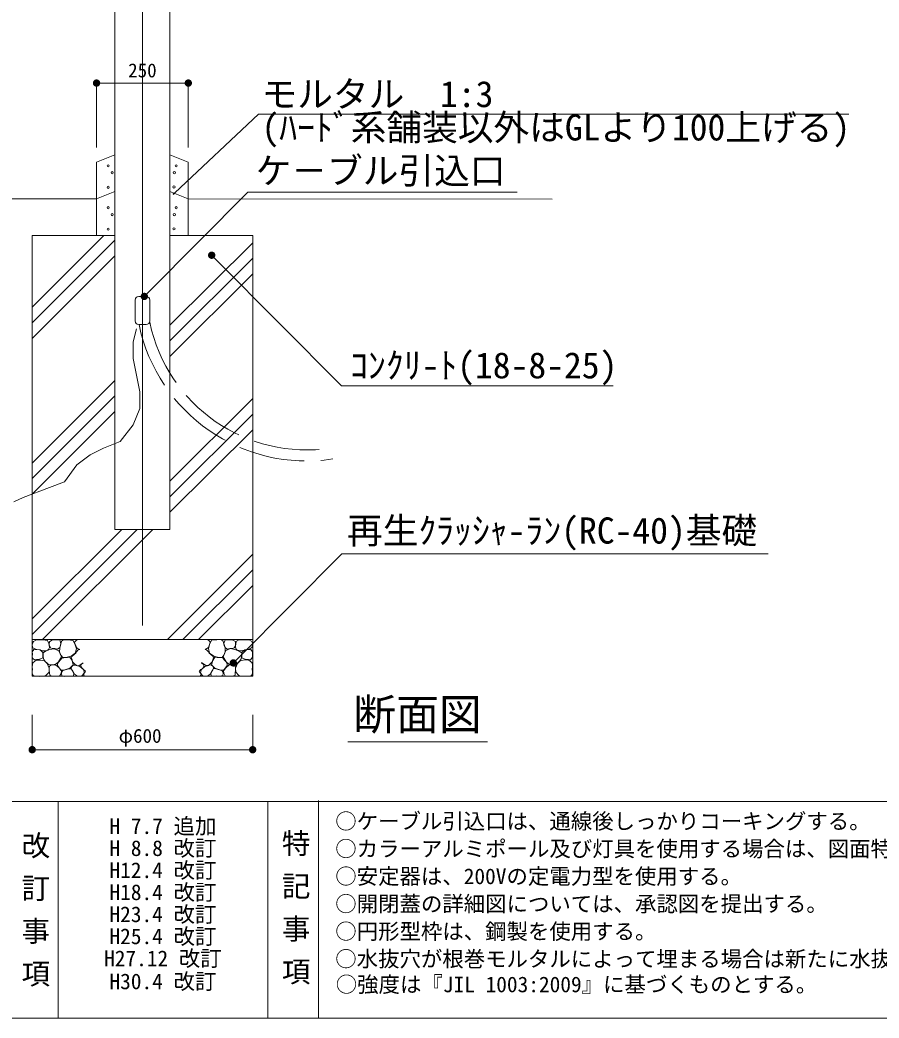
# Model space of a CAD drawing. Units: millimetres on the paper, scale 1:30. Extents: x 13 to 287, y 13 to 199.
# Drawn here: x 66.8 to 144.8, y 12.7 to 103.2 of the extents above; entities that cross this region are included whole.
import ezdxf
from ezdxf.enums import TextEntityAlignment as Align

# ---------------------------------------------------------------- set-up
doc = ezdxf.new("R2010")
doc.units = ezdxf.units.MM
doc.linetypes.add('DASHED', pattern=[7.5, 6, -1.5])
doc.linetypes.add('USER1', pattern=[300, 187.5, -37.5, 37.5, -37.5])
for name, color, linetype, lineweight in [('_0-0_', 7, 'Continuous', 13), ('ハッチ', 4, 'Continuous', 13), ('寸法', 1, 'Continuous', 13), ('本体', 7, 'Continuous', 13)]:
    doc.layers.add(name, color=color, linetype=linetype, lineweight=lineweight)
doc.styles.add('@ＭＳ ゴシック', font='')
doc.styles.add('ＭＳ ゴシック', font='')
doc.styles.get('@ＭＳ ゴシック').set_extended_font_data('@MS Gothic')
doc.styles.get('ＭＳ ゴシック').set_extended_font_data('MS Gothic')

# ---------------------------------------------------------------- blocks, each defined once
blk = doc.blocks.new('filled_dot')
at = {"color": 0, "linetype": 'Continuous', "lineweight": -2, "const_width": 1.25}
blk.add_lwpolyline([(-0.625, 0, 1), (0.625, 0, 1)], format="xyb", close=True, dxfattribs=at)

msp = doc.modelspace()

# ---------------------------------------------------------------- linework, layer by layer
at = {"layer": '_0-0_', "color": 6}
for p, q in [((13.113, 32.308), (286.923, 32.308)), ((13.113, 12.65), (286.923, 12.65))]:
    msp.add_line(p, q, dxfattribs=at)
at = {"layer": '_0-0_'}
for p, q in [((70.315, 32.308), (70.315, 12.65)), ((89.331, 32.308), (89.331, 12.65)), ((93.927, 32.403), (93.927, 12.65))]:
    msp.add_line(p, q, dxfattribs=at)
at = {"layer": 'ハッチ'}
for p, q in [((67.945, 77.166), (74.447, 83.668)), ((67.945, 75.752), (75.445, 83.252)), ((80.445, 75.524), (87.945, 83.024)), ((67.945, 74.338), (75.445, 81.837)), ((80.445, 74.11), (87.945, 81.61)), ((80.445, 72.695), (87.945, 80.195)), ((67.945, 63.024), (75.445, 70.524)), ((67.945, 61.61), (75.445, 69.11)), ((80.445, 61.382), (87.945, 68.882)), ((67.945, 60.196), (75.445, 67.695)), ((80.445, 59.968), (87.945, 67.468)), ((80.445, 58.553), (87.945, 66.053)), ((67.945, 47.468), (77.478, 57.001)), ((67.945, 48.882), (76.064, 57.001)), ((68.893, 47.001), (78.893, 57.001)), ((80.206, 47.001), (87.945, 54.74)), ((81.621, 47.001), (87.945, 53.326)), ((83.035, 47.001), (87.945, 51.911)), ((67.952, 46.453), (67.963, 46.675)), ((68.015, 46.264), (67.952, 46.453)), ((67.963, 46.675), (68.051, 46.837)), ((68.182, 46.156), (68.015, 46.264)), ((68.051, 46.837), (68.269, 46.96)), ((68.269, 46.96), (68.537, 46.981)), ((68.537, 46.981), (68.768, 46.982)), ((68.768, 46.982), (69.124, 46.96)), ((69.124, 46.96), (69.334, 46.916)), ((69.334, 46.916), (69.458, 46.655)), ((69.501, 46.293), (69.429, 46.112)), ((69.458, 46.655), (69.501, 46.293)), ((69.486, 46.594), (69.503, 46.805)), ((69.503, 46.417), (69.486, 46.594)), ((69.503, 46.805), (69.731, 46.948)), ((69.604, 46.249), (69.503, 46.417)), ((69.773, 46.19), (69.604, 46.249)), ((69.731, 46.948), (69.942, 46.974)), ((69.942, 46.974), (70.173, 46.985)), ((70.173, 46.985), (70.439, 46.974)), ((70.439, 46.282), (70.254, 46.131)), ((70.431, 45.886), (70.439, 46.232)), ((70.439, 46.974), (70.557, 46.645)), ((70.557, 46.645), (70.439, 46.282)), ((70.439, 46.232), (70.515, 46.468)), ((70.515, 46.468), (70.574, 46.704)), ((70.574, 46.704), (70.617, 46.856)), ((70.617, 46.856), (70.777, 46.965)), ((70.777, 46.965), (70.96, 46.986)), ((70.96, 46.986), (71.199, 46.974)), ((71.199, 46.974), (71.435, 46.957)), ((71.435, 46.957), (71.646, 46.957)), ((71.646, 46.957), (71.815, 46.628)), ((71.795, 46.775), (71.923, 46.911)), ((71.811, 46.648), (71.795, 46.775)), ((71.899, 46.464), (71.811, 46.648)), ((71.815, 46.628), (71.958, 46.173)), ((71.955, 46.281), (71.899, 46.464)), ((71.923, 46.911), (72.04, 46.96)), ((72.186, 46.114), (71.955, 46.281)), ((83.697, 46.121), (83.928, 46.289)), ((83.96, 46.918), (83.843, 46.968)), ((84.068, 46.635), (83.925, 46.18)), ((83.928, 46.289), (83.984, 46.472)), ((84.087, 46.782), (83.96, 46.918)), ((83.984, 46.472), (84.071, 46.655)), ((84.237, 46.964), (84.068, 46.635)), ((84.071, 46.655), (84.087, 46.782)), ((84.448, 46.964), (84.237, 46.964)), ((84.684, 46.981), (84.448, 46.964)), ((84.922, 46.993), (84.684, 46.981)), ((85.106, 46.973), (84.922, 46.993)), ((85.266, 46.863), (85.106, 46.973)), ((85.308, 46.711), (85.266, 46.863)), ((85.367, 46.475), (85.308, 46.711)), ((85.443, 46.981), (85.325, 46.652)), ((85.325, 46.652), (85.443, 46.29)), ((85.443, 46.239), (85.367, 46.475)), ((85.709, 46.992), (85.443, 46.981)), ((85.443, 46.29), (85.629, 46.138)), ((85.452, 45.894), (85.443, 46.239)), ((85.941, 46.981), (85.709, 46.992)), ((86.152, 46.956), (85.941, 46.981)), ((86.11, 46.197), (86.278, 46.256)), ((86.38, 46.812), (86.152, 46.956)), ((86.278, 46.256), (86.38, 46.425)), ((86.397, 46.602), (86.38, 46.812)), ((86.38, 46.425), (86.397, 46.602)), ((86.425, 46.663), (86.381, 46.301)), ((86.381, 46.301), (86.454, 46.12)), ((86.548, 46.924), (86.425, 46.663)), ((86.758, 46.967), (86.548, 46.924)), ((87.114, 46.989), (86.758, 46.967)), ((87.345, 46.989), (87.114, 46.989)), ((87.614, 46.967), (87.345, 46.989)), ((87.831, 46.844), (87.614, 46.967)), ((87.701, 46.163), (87.867, 46.272)), ((87.92, 46.682), (87.831, 46.844)), ((87.867, 46.272), (87.931, 46.461)), ((87.931, 46.461), (87.92, 46.682)), ((67.952, 45.445), (67.961, 45.666)), ((68.013, 45.295), (67.952, 45.445)), ((67.954, 45.889), (68.107, 46.108)), ((67.961, 45.666), (67.954, 45.889)), ((68.148, 45.16), (68.013, 45.295)), ((68.107, 46.108), (68.659, 46.055)), ((68.356, 46.098), (68.182, 46.156)), ((68.617, 46.062), (68.356, 46.098)), ((68.92, 45.347), (68.555, 45.18)), ((68.921, 45.982), (68.617, 46.062)), ((68.659, 46.055), (68.909, 45.826)), ((68.909, 45.826), (68.92, 45.347)), ((69.19, 45.989), (68.921, 45.982)), ((68.927, 45.786), (69.165, 45.935)), ((68.937, 45.618), (68.927, 45.786)), ((68.937, 45.399), (68.937, 45.618)), ((69.006, 45.181), (68.937, 45.399)), ((69.165, 45.935), (69.542, 46.094)), ((69.342, 46.047), (69.19, 45.989)), ((69.429, 46.112), (69.342, 46.047)), ((69.542, 46.094), (69.939, 46.173)), ((70.009, 46.181), (69.773, 46.19)), ((69.939, 46.173), (70.372, 45.987)), ((70.254, 46.131), (70.009, 46.181)), ((70.6, 45.423), (70.346, 44.973)), ((70.372, 45.987), (70.6, 45.423)), ((70.541, 45.583), (70.431, 45.886)), ((70.524, 45.17), (70.642, 45.321)), ((70.718, 45.372), (70.541, 45.583)), ((70.642, 45.321), (70.811, 45.355)), ((71.005, 45.38), (70.718, 45.372)), ((70.811, 45.355), (71.156, 45.372)), ((71.469, 45.482), (71.005, 45.38)), ((71.156, 45.372), (71.367, 45.397)), ((71.367, 45.397), (71.561, 45.102)), ((71.857, 45.76), (71.469, 45.482)), ((71.485, 45.325), (71.557, 45.493)), ((71.565, 45.15), (71.485, 45.325)), ((71.557, 45.493), (71.74, 45.652)), ((71.74, 45.652), (71.892, 45.763)), ((71.958, 46.173), (71.857, 45.76)), ((71.892, 45.763), (71.955, 45.875)), ((71.955, 45.875), (72.099, 46.026)), ((72.099, 46.026), (72.211, 46.098)), ((72.257, 46.133), (72.186, 46.114)), ((72.211, 46.098), (72.262, 46.114)), ((83.672, 46.105), (83.621, 46.121)), ((83.626, 46.14), (83.697, 46.121)), ((83.784, 46.034), (83.672, 46.105)), ((83.927, 45.882), (83.784, 46.034)), ((83.925, 46.18), (84.026, 45.767)), ((83.991, 45.771), (83.927, 45.882)), ((84.142, 45.659), (83.991, 45.771)), ((84.026, 45.767), (84.414, 45.489)), ((84.326, 45.5), (84.142, 45.659)), ((84.318, 45.157), (84.398, 45.333)), ((84.515, 45.405), (84.321, 45.109)), ((84.398, 45.333), (84.326, 45.5)), ((84.414, 45.489), (84.878, 45.388)), ((84.726, 45.379), (84.515, 45.405)), ((85.072, 45.362), (84.726, 45.379)), ((84.878, 45.388), (85.165, 45.379)), ((85.241, 45.329), (85.072, 45.362)), ((85.165, 45.379), (85.342, 45.59)), ((85.359, 45.177), (85.241, 45.329)), ((85.511, 45.995), (85.283, 45.43)), ((85.283, 45.43), (85.537, 44.98)), ((85.342, 45.59), (85.452, 45.894)), ((85.943, 46.18), (85.511, 45.995)), ((85.629, 46.138), (85.873, 46.189)), ((85.873, 46.189), (86.11, 46.197)), ((86.34, 46.101), (85.943, 46.18)), ((86.718, 45.942), (86.34, 46.101)), ((86.454, 46.12), (86.541, 46.054)), ((86.541, 46.054), (86.693, 45.996)), ((86.693, 45.996), (86.961, 45.989)), ((86.956, 45.793), (86.718, 45.942)), ((86.876, 45.188), (86.946, 45.407)), ((86.946, 45.625), (86.956, 45.793)), ((86.946, 45.407), (86.946, 45.625)), ((86.961, 45.989), (87.266, 46.069)), ((86.973, 45.834), (86.963, 45.354)), ((86.963, 45.354), (87.328, 45.188)), ((87.223, 46.063), (86.973, 45.834)), ((87.776, 46.115), (87.223, 46.063)), ((87.266, 46.069), (87.527, 46.105)), ((87.527, 46.105), (87.701, 46.163)), ((87.734, 45.167), (87.87, 45.302)), ((87.929, 45.897), (87.776, 46.115)), ((87.87, 45.302), (87.931, 45.452)), ((87.922, 45.673), (87.929, 45.897)), ((87.931, 45.452), (87.922, 45.673)), ((67.949, 44.506), (67.964, 44.743)), ((67.989, 44.313), (67.949, 44.506)), ((67.964, 44.743), (68.015, 44.905)), ((68.015, 44.905), (68.298, 45.137)), ((68.326, 45.18), (68.148, 45.16)), ((68.298, 45.137), (68.693, 45.145)), ((68.555, 45.18), (68.326, 45.18)), ((68.693, 45.145), (69.071, 45.068)), ((69.135, 45.023), (69.006, 45.181)), ((69.071, 45.068), (69.311, 44.819)), ((69.304, 44.854), (69.135, 45.023)), ((69.433, 44.735), (69.304, 44.854)), ((69.311, 44.819), (69.483, 44.399)), ((69.671, 44.705), (69.433, 44.735)), ((69.483, 44.399), (69.474, 44.048)), ((69.482, 44.42), (69.513, 44.576)), ((69.482, 44.203), (69.482, 44.42)), ((69.513, 44.576), (69.692, 44.7)), ((69.939, 44.735), (69.671, 44.705)), ((69.692, 44.7), (70.066, 44.708)), ((70.128, 44.804), (69.939, 44.735)), ((70.066, 44.708), (70.384, 44.444)), ((70.346, 44.973), (70.128, 44.804)), ((70.245, 44.647), (70.254, 44.824)), ((70.33, 44.52), (70.245, 44.647)), ((70.254, 44.824), (70.355, 44.976)), ((70.414, 44.419), (70.33, 44.52)), ((70.355, 44.976), (70.524, 45.17)), ((70.384, 44.444), (70.594, 44.156)), ((70.541, 44.234), (70.414, 44.419)), ((71.367, 44.394), (70.811, 44.217)), ((71.671, 44.714), (71.367, 44.394)), ((71.485, 44.393), (71.533, 44.561)), ((71.557, 44.234), (71.485, 44.393)), ((71.533, 44.561), (71.676, 44.664)), ((71.561, 45.102), (71.671, 44.714)), ((71.605, 44.983), (71.565, 45.15)), ((71.764, 44.815), (71.605, 44.983)), ((71.676, 44.664), (71.86, 44.688)), ((71.955, 44.656), (71.764, 44.815)), ((71.86, 44.688), (72.043, 44.608)), ((72.187, 44.632), (71.955, 44.656)), ((72.043, 44.608), (72.266, 44.545)), ((72.58, 44.899), (72.187, 44.632)), ((72.266, 44.545), (72.617, 44.258)), ((72.357, 44.638), (72.421, 44.772)), ((72.406, 44.465), (72.357, 44.638)), ((72.525, 44.352), (72.406, 44.465)), ((72.421, 44.772), (72.54, 44.866)), ((72.54, 44.866), (72.581, 44.895)), ((83.616, 44.552), (83.265, 44.265)), ((83.343, 44.873), (83.301, 44.902)), ((83.302, 44.906), (83.696, 44.64)), ((83.461, 44.779), (83.343, 44.873)), ((83.358, 44.359), (83.476, 44.473)), ((83.526, 44.646), (83.461, 44.779)), ((83.476, 44.473), (83.526, 44.646)), ((83.839, 44.616), (83.616, 44.552)), ((83.696, 44.64), (83.927, 44.663)), ((84.023, 44.695), (83.839, 44.616)), ((83.927, 44.663), (84.118, 44.823)), ((84.206, 44.671), (84.023, 44.695)), ((84.118, 44.823), (84.278, 44.99)), ((84.35, 44.568), (84.206, 44.671)), ((84.321, 45.109), (84.211, 44.722)), ((84.211, 44.722), (84.515, 44.401)), ((84.278, 44.99), (84.318, 45.157)), ((84.326, 44.241), (84.398, 44.401)), ((84.398, 44.401), (84.35, 44.568)), ((84.515, 44.401), (85.072, 44.224)), ((85.498, 44.451), (85.288, 44.163)), ((85.342, 44.241), (85.469, 44.427)), ((85.528, 44.983), (85.359, 45.177)), ((85.469, 44.427), (85.553, 44.528)), ((85.817, 44.715), (85.498, 44.451)), ((85.629, 44.831), (85.528, 44.983)), ((85.537, 44.98), (85.755, 44.812)), ((85.553, 44.528), (85.637, 44.654)), ((85.637, 44.654), (85.629, 44.831)), ((85.755, 44.812), (85.943, 44.742)), ((86.19, 44.708), (85.817, 44.715)), ((85.943, 44.742), (86.211, 44.712)), ((86.369, 44.583), (86.19, 44.708)), ((86.211, 44.712), (86.45, 44.742)), ((86.4, 44.428), (86.369, 44.583)), ((86.572, 44.827), (86.4, 44.406)), ((86.4, 44.21), (86.4, 44.428)), ((86.4, 44.406), (86.409, 44.055)), ((86.45, 44.742), (86.579, 44.861)), ((86.812, 45.075), (86.572, 44.827)), ((86.579, 44.861), (86.747, 45.03)), ((86.747, 45.03), (86.876, 45.188)), ((87.19, 45.153), (86.812, 45.075)), ((87.584, 45.144), (87.19, 45.153)), ((87.328, 45.188), (87.557, 45.188)), ((87.557, 45.188), (87.734, 45.167)), ((87.868, 44.912), (87.584, 45.144)), ((87.919, 44.75), (87.868, 44.912)), ((87.893, 44.321), (87.934, 44.513)), ((87.934, 44.513), (87.919, 44.75)), ((67.951, 44.1), (67.989, 44.313)), ((67.955, 43.893), (67.951, 44.1)), ((68.041, 43.739), (67.955, 43.893)), ((68.255, 43.67), (68.041, 43.739)), ((68.633, 43.662), (68.255, 43.67)), ((68.968, 43.67), (68.633, 43.662)), ((69.191, 43.73), (68.968, 43.67)), ((69.474, 44.048), (69.191, 43.73)), ((69.521, 43.977), (69.482, 44.203)), ((69.537, 43.775), (69.521, 43.977)), ((69.731, 43.674), (69.537, 43.775)), ((70.159, 43.666), (69.731, 43.674)), ((70.431, 43.69), (70.159, 43.666)), ((70.563, 43.931), (70.431, 43.69)), ((70.811, 44.217), (70.541, 44.234)), ((70.594, 44.156), (70.563, 43.931)), ((70.599, 44.011), (70.703, 44.154)), ((70.607, 43.907), (70.599, 44.011)), ((70.647, 43.724), (70.607, 43.907)), ((70.878, 43.66), (70.647, 43.724)), ((70.703, 44.154), (70.854, 44.226)), ((70.854, 44.226), (71.062, 44.29)), ((71.197, 43.692), (70.878, 43.66)), ((71.062, 44.29), (71.277, 44.337)), ((71.508, 43.676), (71.197, 43.692)), ((71.277, 44.337), (71.476, 44.353)), ((71.476, 44.353), (71.604, 44.13)), ((71.692, 43.716), (71.508, 43.676)), ((71.676, 44.067), (71.557, 44.234)), ((71.604, 44.13), (71.731, 43.915)), ((71.788, 43.867), (71.676, 44.067)), ((71.731, 43.915), (71.692, 43.716)), ((72.043, 43.684), (71.788, 43.867)), ((72.242, 43.676), (72.043, 43.684)), ((72.45, 43.716), (72.242, 43.676)), ((72.665, 43.947), (72.45, 43.716)), ((72.634, 44.263), (72.525, 44.352)), ((72.617, 44.258), (72.665, 43.947)), ((72.624, 43.853), (72.693, 43.981)), ((72.629, 43.754), (72.624, 43.853)), ((72.713, 43.67), (72.629, 43.754)), ((72.762, 44.169), (72.634, 44.263)), ((72.693, 43.981), (72.787, 44.1)), ((72.832, 43.67), (72.713, 43.67)), ((72.772, 44.169), (72.762, 44.169)), ((72.787, 44.1), (72.789, 44.101)), ((83.051, 43.677), (83.17, 43.677)), ((83.095, 44.107), (83.093, 44.109)), ((83.189, 43.988), (83.095, 44.107)), ((83.111, 44.176), (83.12, 44.176)), ((83.12, 44.176), (83.249, 44.27)), ((83.17, 43.677), (83.254, 43.761)), ((83.259, 43.86), (83.189, 43.988)), ((83.265, 44.265), (83.218, 43.954)), ((83.218, 43.954), (83.433, 43.723)), ((83.249, 44.27), (83.358, 44.359)), ((83.254, 43.761), (83.259, 43.86)), ((83.433, 43.723), (83.64, 43.684)), ((83.64, 43.684), (83.839, 43.692)), ((83.839, 43.692), (84.095, 43.875)), ((84.095, 43.875), (84.206, 44.074)), ((84.279, 44.137), (84.151, 43.922)), ((84.151, 43.922), (84.191, 43.723)), ((84.191, 43.723), (84.374, 43.683)), ((84.206, 44.074), (84.326, 44.241)), ((84.406, 44.361), (84.279, 44.137)), ((84.374, 43.683), (84.685, 43.699)), ((84.606, 44.345), (84.406, 44.361)), ((84.821, 44.297), (84.606, 44.345)), ((84.685, 43.699), (85.004, 43.667)), ((85.028, 44.233), (84.821, 44.297)), ((85.004, 43.667), (85.235, 43.731)), ((85.18, 44.161), (85.028, 44.233)), ((85.072, 44.224), (85.342, 44.241)), ((85.283, 44.018), (85.18, 44.161)), ((85.235, 43.731), (85.275, 43.914)), ((85.275, 43.914), (85.283, 44.018)), ((85.288, 44.163), (85.319, 43.938)), ((85.319, 43.938), (85.451, 43.697)), ((85.451, 43.697), (85.724, 43.674)), ((85.724, 43.674), (86.151, 43.682)), ((86.151, 43.682), (86.346, 43.783)), ((86.346, 43.783), (86.362, 43.985)), ((86.362, 43.985), (86.4, 44.21)), ((86.409, 44.055), (86.692, 43.738)), ((86.692, 43.738), (86.915, 43.677)), ((86.915, 43.677), (87.25, 43.669)), ((87.25, 43.669), (87.627, 43.677)), ((87.627, 43.677), (87.842, 43.746)), ((87.842, 43.746), (87.928, 43.9)), ((87.932, 44.107), (87.893, 44.321)), ((87.928, 43.9), (87.932, 44.107))]:
    msp.add_line(p, q, dxfattribs=at)
for centre in [(74.839, 90.004), (81.001, 90.004), (75.197, 89.371), (80.84, 89.371), (74.839, 88.049), (80.803, 88.082), (74.839, 86.203), (81.001, 86.203), (75.197, 85.57), (80.84, 85.57), (74.839, 84.248), (80.803, 84.281)]:
    msp.add_circle(centre, 0.1, dxfattribs=at)
at = {"layer": '寸法'}
for p, q in [((73.783, 97.513), (82.107, 97.513)), ((73.783, 91.667), (73.783, 97.513)), ((82.107, 91.666), (82.107, 97.513)), ((80.894, 87.563), (88.475, 94.694)), ((88.475, 94.694), (142.011, 94.694)), ((78.586, 78.621), (87.517, 87.623)), ((80.772, 87.449), (80.894, 87.563)), ((87.517, 87.623), (111.928, 87.623)), ((84.23, 81.887), (84.7, 81.413)), ((84.7, 81.413), (96.005, 70.018)), ((78.117, 78.147), (78.586, 78.621)), ((96.005, 70.018), (120.647, 70.018)), ((86.656, 45.357), (96.02, 54.795)), ((96.02, 54.795), (134.716, 54.795)), ((86.187, 44.884), (86.656, 45.357)), ((67.945, 40.166), (67.945, 37.006)), ((87.945, 40.166), (87.945, 37.006)), ((67.945, 37.006), (87.945, 37.006))]:
    msp.add_line(p, q, dxfattribs=at)
at = {"layer": '寸法', "lineweight": 18}
for p, q in [((80.772, 87.449), (80.775, 87.451)), ((84.23, 81.887), (84.233, 81.884)), ((78.117, 78.147), (78.119, 78.15)), ((86.187, 44.884), (86.189, 44.886))]:
    msp.add_line(p, q, dxfattribs=at)
at = {"layer": '寸法', "color": 3}
msp.add_line((96.566, 37.705), (109.241, 37.705), dxfattribs=at)
at = {"layer": '本体', "color": 1, "linetype": 'USER1'}
msp.add_line((77.945, 183.476), (77.945, 48.289), dxfattribs=at)
at = {"layer": '本体'}
for p, q in [((75.445, 57.001), (75.445, 133.641)), ((80.445, 57.001), (80.445, 133.641)), ((73.783, 87.001), (34.948, 87.001)), ((73.783, 87.001), (75.445, 87.668)), ((73.783, 83.668), (73.783, 87.001)), ((80.445, 87.668), (82.107, 87.001)), ((82.107, 87.001), (115.114, 86.975)), ((82.107, 83.668), (82.107, 87.001)), ((67.945, 43.668), (67.945, 83.668)), ((67.945, 83.668), (75.445, 83.668)), ((80.445, 83.668), (87.945, 83.668)), ((87.945, 43.668), (87.945, 83.668)), ((78.278, 78.147), (77.612, 78.147)), ((77.278, 75.922), (77.278, 77.814)), ((78.612, 75.922), (78.612, 77.814)), ((77.421, 75.219), (77.12, 74.013)), ((78.278, 75.589), (77.612, 75.589)), ((77.12, 74.013), (77.12, 72.506)), ((77.12, 72.506), (77.421, 70.999)), ((77.421, 70.999), (77.722, 69.492)), ((77.722, 69.492), (77.722, 67.985)), ((77.722, 67.985), (77.12, 66.478)), ((77.12, 66.478), (75.914, 64.971)), ((74.407, 64.368), (73.201, 63.765)), ((75.914, 64.971), (74.407, 64.368)), ((73.201, 63.765), (71.995, 62.861)), ((71.995, 62.861), (70.882, 61.312)), ((69.524, 60.803), (67.119, 59.902)), ((70.882, 61.312), (69.524, 60.803)), ((67.119, 59.902), (66.268, 59.492)), ((75.445, 57.001), (80.445, 57.001)), ((67.945, 47.001), (87.945, 47.001)), ((67.945, 43.668), (87.945, 43.668))]:
    msp.add_line(p, q, dxfattribs=at)
at = {"layer": '本体', "linetype": 'DASHED'}
for p, q in [((73.783, 90.334), (75.445, 91.001)), ((80.445, 91.001), (82.107, 90.334)), ((73.783, 87.001), (73.783, 90.334)), ((82.107, 87.001), (82.107, 90.334))]:
    msp.add_line(p, q, dxfattribs=at)
at = {"layer": '本体'}
for centre, start, end in [((77.612, 77.814), 90, 180), ((78.278, 77.814), 0, 90), ((77.612, 75.922), 180, 270), ((78.278, 75.922), 270, 0)]:
    msp.add_arc(centre, 0.333, start, end, dxfattribs=at)
at = {"layer": '本体', "linetype": 'DASHED'}
for radius in [15.529, 14.529]:
    msp.add_arc((92.845, 78.741), radius, 191.68461, 278.75975, dxfattribs=at)

# ---------------------------------------------------------------- block references
at = {"layer": '寸法', "xscale": 0.267, "yscale": 0.267}
for p in [(73.783, 97.513), (67.945, 37.006)]:
    msp.add_blockref('filled_dot', p, dxfattribs=at)
at = {"layer": '寸法', "xscale": 0.267, "yscale": 0.267, "rotation": 180}
for p in [(82.107, 97.513), (87.945, 37.006)]:
    msp.add_blockref('filled_dot', p, dxfattribs=at)
at = {"layer": '寸法', "lineweight": 18}
for p, xscale, yscale, rotation in [((80.772, 87.449), 0.0667, 0.0667, 43.2), ((84.23, 81.887), 0.267, 0.267, 314.8), ((78.117, 78.147), 0.267, 0.267, 45.2), ((86.187, 44.884), 0.267, 0.267, 45.2)]:
    msp.add_blockref('filled_dot', p, dxfattribs=dict(at, xscale=xscale, yscale=yscale, rotation=rotation))

# ---------------------------------------------------------------- texts
at = {"layer": '_0-0_', "style": '@ＭＳ ゴシック'}
for s, p in [('改 訂 事 項', (66.722, 29.637)), ('特 記 事 項', (90.334, 29.833))]:
    msp.add_text(s, height=1.899, rotation=270, dxfattribs=at).set_placement(p, align=Align.BOTTOM_LEFT)
at = {"layer": '寸法', "style": 'ＭＳ ゴシック'}
for s, p in [('250', (76.65, 97.65)), ('φ600', (75.787, 37.251))]:
    msp.add_text(s, height=1.266, dxfattribs=at).set_placement(p, align=Align.BOTTOM_LEFT)
at = {"layer": '寸法', "color": 3, "style": 'ＭＳ ゴシック'}
for s, height, p in [('モルタル\u30001:3', 2.374, (88.746, 94.616)), ('(ﾊｰﾄﾞ系舗装以外はGLより100上げる)', 2.374, (88.746, 91.59)), ('ケ－ブル引込口', 2.374, (88.213, 87.66)), ('ｺﾝｸﾘ-ﾄ(18-8-25)', 2.374, (96.784, 69.999)), ('再生ｸﾗｯｼｬ-ﾗﾝ(RC-40)基礎', 2.374, (96.503, 55.001)), ('断面図', 2.848, (97.07, 37.936))]:
    msp.add_text(s, height=height, dxfattribs=at).set_placement(p, align=Align.BOTTOM_LEFT)
at = {"layer": '本体', "style": 'ＭＳ ゴシック'}
for s, p in [('H 7.7 追加', (74.955, 28.929)), ('○ケーブル引込口は、通線後しっかりコーキングする。', (95.436, 29.376)), ('H 8.8 改訂', (74.955, 26.929)), ('○カラーアルミポール及び灯具を使用する場合は、図面特記による。', (95.436, 26.876)), ('H12.4 改訂', (74.955, 24.929)), ('○安定器は、200Vの定電力型を使用する。', (95.436, 24.376)), ('H18.4 改訂', (74.955, 22.929)), ('○開閉蓋の詳細図については、承認図を提出する。', (95.436, 21.876)), ('H23.4 改訂', (74.955, 20.929)), ('H25.4 改訂', (74.955, 18.929)), ('○円形型枠は、鋼製を使用する。', (95.436, 19.376)), ('H27.12 改訂', (74.469, 16.929)), ('○水抜穴が根巻モルタルによって埋まる場合は新たに水抜穴を抜きなおすこと。', (95.436, 16.877)), ('H30.4 改訂', (74.955, 14.837)), ('○強度は『JIL 1003:2009』に基づくものとする。', (95.483, 14.562))]:
    msp.add_text(s, height=1.424, dxfattribs=at).set_placement(p, align=Align.BOTTOM_LEFT)

doc.saveas('drawing.dxf')
